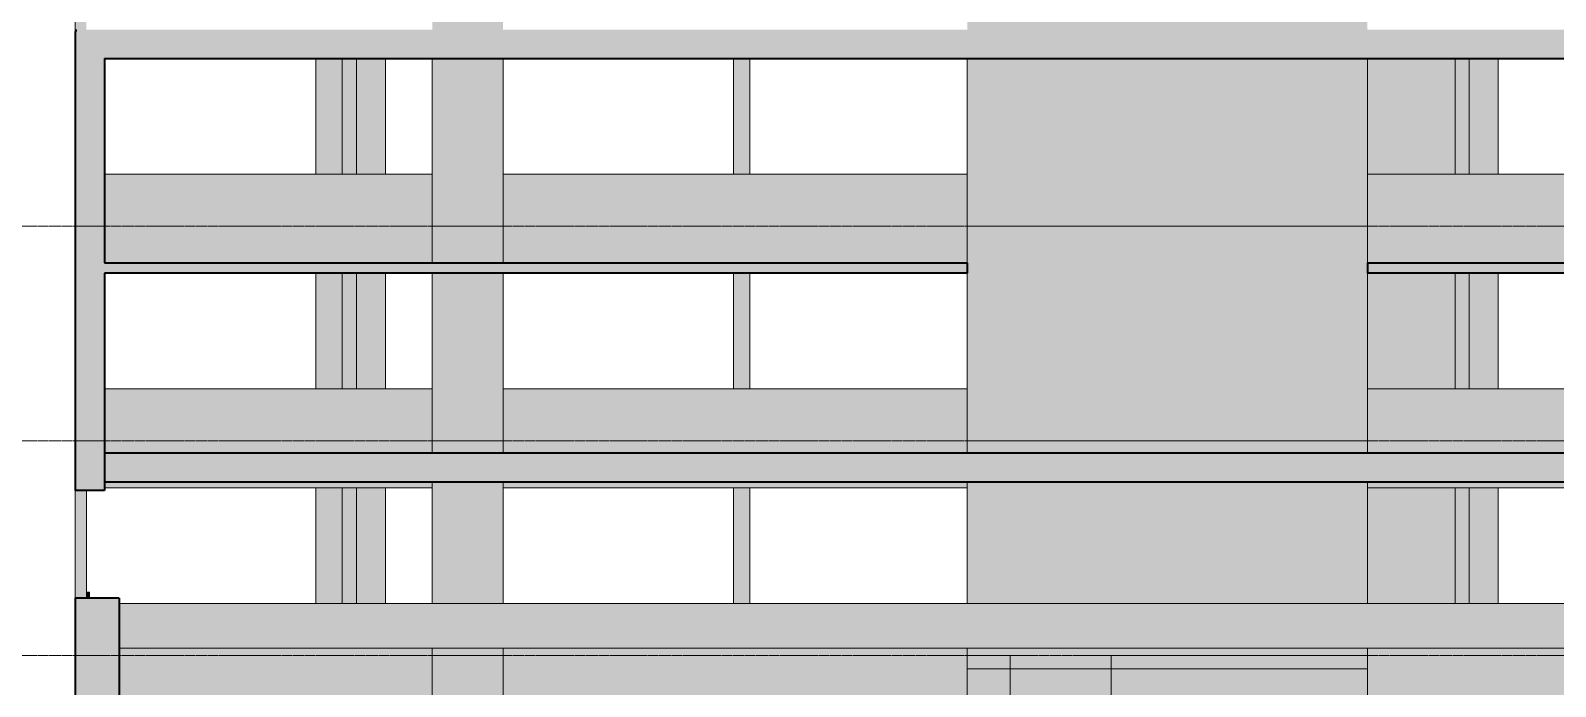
# Model space of a CAD drawing. Header units: centimetres. Extents: x -1981 to 73905, y -3196 to 88043.
# Drawn here: x 67081 to 69128, y 79864 to 80745 of the extents above; entities that cross this region are included whole.
import ezdxf

# ---------------------------------------------------------------- set-up
doc = ezdxf.new("R2010")
doc.units = ezdxf.units.CM
doc.linetypes.add('Centro', pattern=[3.175, 0.635, -0.47625, 1.5875, -0.47625])
for name, color, linetype, lineweight in [('A-FLOR', 7, 'Continuous', 25), ('A-FLOR-LEVL', 7, 'Continuous', 9), ('S-BEAM', 7, 'Continuous', 25), ('S-COLS', 7, 'Continuous', 25)]:
    doc.layers.add(name, color=color, linetype=linetype, lineweight=lineweight)

msp = doc.modelspace()

# ---------------------------------------------------------------- hatches: boundary and pattern name
at = {"layer": 'A-FLOR', "true_color": 0xc0c0c0}
for points in [[(67654.4, 80419), (68338.08, 80419), (68338.08, 80433), (67180.31, 80433), (67180.31, 80419), (67620.06, 80419)], [(68875.07, 80419), (69849.82, 80419), (69849.82, 80433), (68875.07, 80433), (68875.07, 80424.41)]]:
    msp.add_hatch(color=9, dxfattribs=at).paths.add_polyline_path(points, flags=0)
at = {"layer": 'S-BEAM', "true_color": 0xc0c0c0}
for points in [[(69825.65, 80707), (69849.82, 80707), (69849.82, 80743.5), (69889.32, 80743.46), (69889.32, 80746), (67141.56, 80746), (67141.56, 80743.5), (67180.31, 80743.5), (67180.31, 80707), (69722.25, 80707)], [(67447.61, 80433), (67620.06, 80433), (67620.06, 80552), (67180.31, 80552), (67180.31, 80433), (67240.83, 80433)], [(67715.06, 80433), (68338.08, 80433), (68338.08, 80552), (67715.06, 80552), (67715.06, 80502.68)], [(68875.07, 80433), (69343.82, 80433), (69343.82, 80552), (68875.07, 80552), (68875.07, 80482)], [(67538.81, 80178), (67620.06, 80178), (67620.06, 80264), (67180.31, 80264), (67180.31, 80178), (67499.31, 80178)], [(68338.08, 80178), (68338.08, 80264), (67715.06, 80264), (67715.06, 80178), (68321.98, 80178)], [(68998.5, 80178), (69343.82, 80178), (69343.82, 80264), (68875.07, 80264), (68875.07, 80178), (68992.81, 80178)], [(68688.32, 80139), (69849.82, 80139), (69849.82, 80178), (67180.31, 80178), (67180.31, 80139), (68584.93, 80139)], [(67551, 80131), (67620.06, 80131), (67620.06, 80139), (67180.31, 80139), (67180.31, 80131), (67518.31, 80131)], [(68338.08, 80131), (68338.08, 80139), (67715.06, 80139), (67715.06, 80131), (68274.75, 80131)], [(69343.82, 80131), (69343.82, 80139), (68875.07, 80139), (68875.07, 80131), (69308.68, 80131)], [(67199.81, 79916), (69308.82, 79916), (69308.68, 79976), (67199.81, 79976), (67199.81, 79973.2)], [(67551, 79831), (67620.06, 79831), (67620.06, 79916), (67199.81, 79916), (67199.81, 79831), (67447.61, 79831)], [(68067.97, 79831), (68338.08, 79831), (68338.08, 79916), (67715.06, 79916), (67715.06, 79831), (67861.18, 79831)], [(69101.9, 79831), (69308.82, 79831), (69308.68, 79916), (68875.07, 79916), (68875.07, 79831), (69051.81, 79831)], [(68481.54, 79786), (68531.33, 79786), (68531.33, 79888), (68395.81, 79888), (68395.81, 79786)]]:
    msp.add_hatch(color=9, dxfattribs=at).paths.add_polyline_path(points, flags=0)
at = {"layer": 'S-COLS', "true_color": 0xc0c0c0}
for points in [[(67141.56, 80743.5), (67141.56, 80746), (67155.81, 80746), (67155.81, 80788), (67140.81, 80788), (67140.81, 80743.5)], [(67155.81, 80127.5), (67180.31, 80127.5), (67180.31, 80743.5), (67140.81, 80743.5), (67140.81, 80127.5)], [(67463.56, 80552), (67499.31, 80552), (67499.31, 80707), (67463.56, 80707), (67463.56, 80590.93)], [(67518.31, 80552), (67518.31, 80707), (67499.31, 80707), (67499.31, 80552), (67504.78, 80552)], [(67530.36, 80552), (67557.06, 80552), (67557.06, 80707), (67518.31, 80707), (67518.31, 80552), (67528.03, 80552)], [(68024.31, 80552), (68046.31, 80552), (68046.31, 80707), (68024.31, 80707), (68024.31, 80590.93)], [(68980.91, 80552), (68992.81, 80552), (68992.81, 80707), (68875.07, 80707), (68875.07, 80552), (68943.05, 80552)], [(69011.81, 80552), (69011.81, 80707), (68992.81, 80707), (68992.81, 80552), (69007.31, 80552)], [(69050.55, 80552), (69050.55, 80707), (69011.81, 80707), (69011.81, 80552)], [(67463.56, 80264), (67499.31, 80264), (67499.31, 80419), (67463.56, 80419), (67463.56, 80277.96)], [(67508, 80264), (67518.31, 80264), (67518.31, 80419), (67499.31, 80419), (67499.31, 80264), (67505.22, 80264)], [(67538.81, 80264), (67557.06, 80264), (67557.06, 80419), (67518.31, 80419), (67518.31, 80264)], [(68025.81, 80264), (68046.31, 80264), (68046.31, 80419), (68024.31, 80419), (68024.31, 80264)], [(68875.07, 80264), (68992.81, 80264), (68992.81, 80419), (68875.07, 80419), (68875.07, 80349.9)], [(69011.81, 80264), (69011.81, 80419), (68992.81, 80419), (68992.81, 80264), (69007.02, 80264)], [(69011.81, 80264), (69050.55, 80264), (69050.2, 80419), (69011.81, 80419), (69011.81, 80414.43)], [(67463.56, 79976), (67499.31, 79976), (67499.31, 80131), (67463.56, 80131), (67463.56, 80061.45)], [(67499.31, 79976), (67518.31, 79976), (67518.31, 80131), (67499.31, 80131), (67499.31, 79986.86)], [(67518.31, 79976), (67557.06, 79976), (67557.06, 80131), (67518.31, 80131), (67518.31, 80061.45)], [(68024.31, 79976), (68046.31, 79976), (68046.31, 80131), (68024.31, 80131), (68024.31, 80061.45)], [(68992.81, 79976), (68992.81, 80131), (68875.07, 80131), (68875.07, 79976), (68986.69, 79976)], [(69007.02, 79976), (69011.81, 79976), (69011.81, 80131), (68992.81, 80131), (68992.81, 79976), (68998.5, 79976)], [(69046.33, 79976), (69050.55, 79976), (69050.55, 80131), (69011.81, 80131), (69011.81, 79976), (69029.57, 79976)], [(67155.33, 79983), (67155.81, 79983), (67155.81, 80127.5), (67140.81, 80127.5), (67140.81, 79983)], [(67140.81, 79510), (67199.81, 79510), (67199.81, 79983), (67140.81, 79983), (67140.81, 79531.97)], [(67620.51, 79510), (67715.06, 79510), (67715.06, 79906), (67620.06, 79906), (67620.41, 79510)], [(68338.08, 79510), (68395.81, 79510), (68395.81, 79888), (68391.67, 79906), (68338.08, 79906), (68338.08, 79531.97)], [(68820.41, 79510), (68875.07, 79510), (68875.07, 79906), (68551.55, 79906), (68531.33, 79888), (68531.33, 79510), (68820.12, 79510)]]:
    msp.add_hatch(color=9, dxfattribs=at).paths.add_polyline_path(points, flags=0)
h = msp.add_hatch(color=9, dxfattribs=at)
h.paths.add_polyline_path([(67706.09, 80482), (67715.06, 80482), (67715.06, 80707), (67620.06, 80707), (67620.06, 80482), (67654.4, 80482)], flags=0)
h.paths.add_polyline_path([(67654.4, 80746), (67715.06, 80746), (67715.06, 80788), (67620.06, 80788), (67620.06, 80746)], flags=0)
h = msp.add_hatch(color=9, dxfattribs=at)
h.paths.add_polyline_path([(68338.08, 80482), (68875.07, 80482), (68875.07, 80707), (68338.08, 80707), (68338.08, 80502.68)], flags=0)
h.paths.add_polyline_path([(68596.63, 80746), (68875.07, 80746), (68875.07, 80788), (68338.08, 80788), (68338.08, 80746), (68584.93, 80746)], flags=0)
h = msp.add_hatch(color=9, dxfattribs=at)
h.paths.add_polyline_path([(67620.06, 80194), (67715.06, 80194), (67715.06, 80419), (67620.06, 80419), (67620.06, 80237.94)], flags=0)
h.paths.add_polyline_path([(67654.4, 80433), (67715.06, 80433), (67715.06, 80482), (67620.06, 80482), (67620.06, 80433)], flags=0)
h = msp.add_hatch(color=9, dxfattribs=at)
h.paths.add_polyline_path([(68862.87, 80178), (68875.07, 80178), (68875.07, 80194), (68857.99, 80178.8)], flags=0)
h.paths.add_polyline_path([(68338.08, 80178), (68718.86, 80178), (68875.07, 80194), (68875.07, 80482), (68338.08, 80482), (68338.08, 80194)], flags=0)
h = msp.add_hatch(color=9, dxfattribs=at)
h.paths.add_polyline_path([(67620.06, 79906), (67715.06, 79906), (67715.06, 79916), (67620.06, 79916)], flags=0)
h.paths.add_polyline_path([(67654.4, 79976), (67715.06, 79976), (67715.06, 80139), (67620.06, 80139), (67620.06, 79976)], flags=0)
h.paths.add_polyline_path([(67715.06, 80178), (67715.06, 80194), (67620.06, 80194), (67620.06, 80178), (67677.81, 80178)], flags=0)
h = msp.add_hatch(color=9, dxfattribs=at)
h.paths.add_polyline_path([(68481.54, 79888), (68531.33, 79888), (68551.55, 79906), (68875.07, 79906), (68875.07, 79916), (68338.08, 79916), (68338.08, 79906), (68391.67, 79906), (68395.81, 79888), (68429.84, 79888)], flags=0)
h.paths.add_polyline_path([(68630.19, 79976), (68875.07, 79976), (68875.07, 80139), (68338.08, 80139), (68338.08, 79976), (68584.93, 79976)], flags=0)
h.paths.add_polyline_path([(68862.87, 80178), (68857.99, 80178.8), (68875.07, 80194), (68718.86, 80178), (68857.1, 80178)], flags=0)
h = msp.add_hatch(color=9, dxfattribs=at)
h.paths.add_polyline_path([(67140.81, 79976), (67140.81, 79976), (67140.81, 79991)], flags=0)
h.paths.add_polyline_path([(67159.81, 79983), (67159.81, 79991), (67155.81, 79991), (67155.81, 79983)], flags=0)

# ---------------------------------------------------------------- linework, layer by layer
at = {"layer": 'A-FLOR', "color": 190, "lineweight": 35, "true_color": 0x8000ff}
for p, q in [((67180.31, 80433), (68338.08, 80433)), ((68338.08, 80419), (67180.31, 80419)), ((68338.08, 80433), (68338.08, 80419)), ((68875.07, 80433), (69849.82, 80433)), ((68875.07, 80433), (68875.07, 80419)), ((69849.82, 80419), (68875.07, 80419))]:
    msp.add_line(p, q, dxfattribs=at)
at = {"layer": 'A-FLOR-LEVL', "linetype": 'Centro'}
for p, q in [((66654.37, 80482), (72202.94, 80482)), ((66654.37, 80194), (72202.94, 80194)), ((66654.37, 79906), (72202.94, 79906))]:
    msp.add_line(p, q, dxfattribs=at)
at = {"layer": 'S-BEAM', "color": 190, "lineweight": 35, "true_color": 0x8000ff}
for p, q in [((67141.56, 80746), (67141.56, 80743.5)), ((67180.31, 80707), (69849.82, 80707)), ((67180.31, 80178), (67180.31, 80139)), ((67180.31, 80178), (69849.82, 80178)), ((67180.31, 80139), (69849.82, 80139))]:
    msp.add_line(p, q, dxfattribs=at)
at = {"layer": 'S-BEAM', "lineweight": 9}
for p, q in [((67180.31, 80552), (67620.06, 80552)), ((67620.06, 80552), (67620.06, 80433)), ((67715.06, 80552), (67715.06, 80433)), ((67715.06, 80552), (68338.08, 80552)), ((68338.08, 80482), (68338.08, 80552)), ((68875.07, 80552), (69343.82, 80552)), ((68875.07, 80433), (68875.07, 80552)), ((68338.08, 80433), (68338.08, 80482)), ((67180.31, 80264), (67620.06, 80264)), ((67620.06, 80264), (67620.06, 80178)), ((67715.06, 80264), (67715.06, 80178)), ((67715.06, 80264), (68338.08, 80264)), ((68338.08, 80194), (68338.08, 80264)), ((68875.07, 80264), (69343.82, 80264)), ((68875.07, 80264), (68875.07, 80178)), ((68338.08, 80178), (68338.08, 80194)), ((67180.31, 80131), (67620.06, 80131)), ((67715.06, 80131), (68338.08, 80131)), ((68875.07, 80131), (69343.82, 80131)), ((67140.81, 79831), (67140.81, 79976)), ((67199.81, 79976), (69308.82, 79976)), ((67199.81, 79916), (69308.82, 79916)), ((67620.06, 79916), (67620.06, 79831)), ((67715.06, 79916), (67715.06, 79831)), ((68338.08, 79831), (68338.08, 79916)), ((68875.07, 79916), (68875.07, 79831)), ((68395.81, 79786), (68395.81, 79888)), ((68531.33, 79888), (68395.81, 79888)), ((68531.33, 79786), (68531.33, 79888))]:
    msp.add_line(p, q, dxfattribs=at)
at = {"layer": 'S-COLS', "lineweight": 9}
for p, q in [((67140.81, 80788), (67140.81, 80743.5)), ((67463.56, 80552), (67463.56, 80707)), ((67499.31, 80707), (67499.31, 80552)), ((67518.31, 80707), (67518.31, 80552)), ((67557.06, 80707), (67557.06, 80552)), ((67620.06, 80707), (67620.06, 80482)), ((67715.06, 80482), (67715.06, 80707)), ((68024.31, 80707), (68024.31, 80552)), ((68046.31, 80707), (68046.31, 80552)), ((68338.08, 80707), (68338.08, 80552)), ((68875.07, 80482), (68875.07, 80707)), ((68992.81, 80707), (68992.81, 80552)), ((69011.81, 80707), (69011.81, 80552)), ((69050.55, 80707), (69050.55, 80552)), ((68338.08, 80552), (68338.08, 80482)), ((67620.06, 80482), (67620.06, 80433)), ((67715.06, 80482), (67620.06, 80482)), ((67715.06, 80482), (67620.06, 80482)), ((67715.06, 80433), (67715.06, 80482)), ((68875.07, 80482), (68338.08, 80482)), ((68338.08, 80482), (68338.08, 80433)), ((68875.07, 80482), (68338.08, 80482)), ((68875.07, 80433), (68875.07, 80482)), ((67463.56, 80264), (67463.56, 80419)), ((67499.31, 80419), (67499.31, 80264)), ((67518.31, 80419), (67518.31, 80264)), ((67557.06, 80419), (67557.06, 80264)), ((67620.06, 80419), (67620.06, 80194)), ((67715.06, 80194), (67715.06, 80419)), ((68024.31, 80419), (68024.31, 80264)), ((68046.31, 80419), (68046.31, 80264)), ((68338.08, 80419), (68338.08, 80264)), ((68875.07, 80178), (68875.07, 80419)), ((68992.81, 80419), (68992.81, 80264)), ((69011.81, 80419), (69011.81, 80264)), ((69050.55, 80419), (69050.55, 80264)), ((68338.08, 80264), (68338.08, 80178)), ((67620.06, 80194), (67620.06, 80178)), ((67715.06, 80194), (67620.06, 80194)), ((67715.06, 80194), (67620.06, 80194)), ((67715.06, 80178), (67715.06, 80194)), ((68338.08, 80194), (68338.08, 80178)), ((68875.07, 80194), (68338.08, 80194)), ((68875.07, 80178), (68875.07, 80194)), ((67463.56, 79976), (67463.56, 80131)), ((67499.31, 80131), (67499.31, 79976)), ((67518.31, 80131), (67518.31, 79976)), ((67557.06, 80131), (67557.06, 79976)), ((67620.06, 80139), (67620.06, 79976)), ((67715.06, 79976), (67715.06, 80139)), ((68024.31, 80131), (68024.31, 79976)), ((68046.31, 80131), (68046.31, 79976)), ((68338.08, 80139), (68338.08, 79976)), ((68875.07, 79976), (68875.07, 80139)), ((68992.81, 80131), (68992.81, 79976)), ((69011.81, 80131), (69011.81, 79976)), ((69050.55, 80131), (69050.55, 79976)), ((67140.81, 80127.5), (67140.81, 79983)), ((67155.81, 80127.5), (67155.81, 79983)), ((67140.81, 79991), (67140.81, 79976)), ((67159.81, 79991), (67155.81, 79991)), ((67159.81, 79991), (67159.81, 79983)), ((67620.06, 79916), (67620.06, 79906)), ((67620.06, 79906), (67620.06, 79510)), ((67715.06, 79906), (67620.06, 79906)), ((67715.06, 79906), (67620.06, 79906)), ((67715.06, 79906), (67715.06, 79916)), ((67715.06, 79510), (67715.06, 79906)), ((68338.08, 79916), (68338.08, 79888)), ((68338.08, 79906), (68338.08, 79510)), ((68395.81, 79906), (68338.08, 79906)), ((68395.81, 79510), (68395.81, 79906)), ((68531.33, 79906), (68531.33, 79510)), ((68875.07, 79906), (68531.33, 79906)), ((68875.07, 79888), (68875.07, 79916)), ((68875.07, 79510), (68875.07, 79906)), ((68395.81, 79888), (68338.08, 79888)), ((68531.33, 79888), (68395.81, 79888)), ((68875.07, 79888), (68531.33, 79888))]:
    msp.add_line(p, q, dxfattribs=at)
at = {"layer": 'S-COLS', "color": 190, "lineweight": 35, "true_color": 0x8000ff}
for p, q in [((67140.81, 80743.5), (67140.81, 80127.5)), ((67141.56, 80743.5), (67140.81, 80743.5)), ((67180.31, 80707), (67180.31, 80433)), ((67180.31, 80419), (67180.31, 80127.5)), ((67180.31, 80127.5), (67140.81, 80127.5))]:
    msp.add_line(p, q, dxfattribs=at)
at = {"layer": 'S-COLS', "color": 66, "lineweight": 35, "true_color": 0x578d05}
for p, q in [((67140.81, 79983), (67140.81, 79510)), ((67199.81, 79983), (67140.81, 79983)), ((67199.81, 79983), (67199.81, 79510))]:
    msp.add_line(p, q, dxfattribs=at)

doc.saveas('drawing.dxf')
